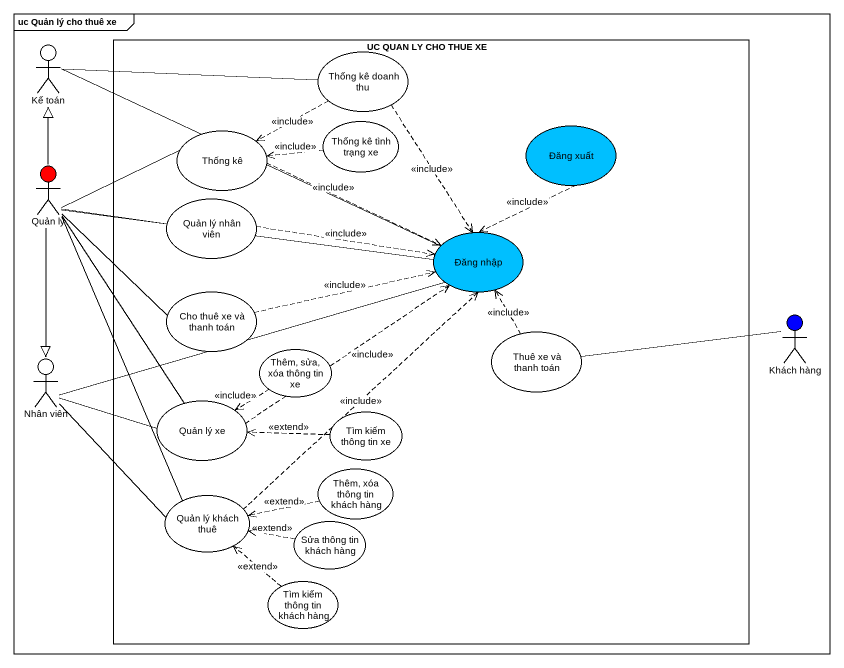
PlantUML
@startuml
mainframe uc Quản lý cho thuê xe
rectangle "UC QUAN LY CHO THUE XE" as UC_QUAN_LY_CHO_THUE_XE {
  usecase "Thống kê doanh thu" as Thống_kê_doanh_thu
  usecase "Thống kê" as Thống_kê
  usecase "Thống kê tình trạng xe" as Thống_kê_tình_trạng_xe
  usecase "Đăng xuất" as Đăng_xuất #00BFFF
  usecase "Quản lý nhân viên" as Quản_lý_nhân_viên
  usecase "Đăng nhập" as Đăng_nhập #00BFFF
  usecase "Cho thuê xe và thanh toán" as Cho_thuê_xe_và_thanh_toán
  usecase "Thêm, sửa, xóa thông tin xe" as Thêm_sửa_xóa_thông_tin_xe
  usecase "Thuê xe và thanh toán" as Thuê_xe_và_thanh_toán
  usecase "Quản lý xe" as Quản_lý_xe
  usecase "Tìm kiếm thông tin xe" as Tìm_kiếm_thông_tin_xe
  usecase "Quản lý khách thuê" as Quản_lý_khách_thuê
  usecase "Thêm, xóa thông tin khách hàng" as Thêm_xóa_thông_tin_khách
  usecase "Sửa thông tin khách hàng" as Sửa_thông_tin_khách_hàng
  usecase "Tìm kiếm thông tin khách hàng" as Tìm_kiếm_thông_tin_khách
}
actor "Kế toán" as Kế_toán
actor "Quản lý" as Quản_lý #FF0000
actor "Khách hàng" as Khách_hàng #0000FF
actor "Nhân viên" as Nhân_viên
Kế_toán -right- Thống_kê_doanh_thu
Kế_toán -right- Đăng_nhập
Thống_kê_doanh_thu .left.> Thống_kê : <<include>>
Thống_kê_doanh_thu ..> Đăng_nhập : <<include>>
Thống_kê .right.> Đăng_nhập : <<include>>
Thống_kê_tình_trạng_xe .left.> Thống_kê : <<include>>
Đăng_xuất ..> Đăng_nhập : <<include>>
Quản_lý -up-|> Kế_toán
Quản_lý -right- Thống_kê
Quản_lý -right- Quản_lý_nhân_viên
Quản_lý -right- Đăng_nhập
Quản_lý -- Cho_thuê_xe_và_thanh_toán
Quản_lý --|> Nhân_viên
Quản_lý -- Quản_lý_xe
Quản_lý -- Quản_lý_khách_thuê
Quản_lý_nhân_viên .right.> Đăng_nhập : <<include>>
Cho_thuê_xe_và_thanh_toán .right.> Đăng_nhập : <<include>>
Thêm_sửa_xóa_thông_tin_xe ..> Quản_lý_xe : <<include>>
Thuê_xe_và_thanh_toán .up.> Đăng_nhập : <<include>>
Khách_hàng -left- Thuê_xe_và_thanh_toán
Nhân_viên -right- Đăng_nhập
Nhân_viên -right- Quản_lý_xe
Nhân_viên -- Quản_lý_khách_thuê
Quản_lý_xe .up.> Đăng_nhập : <<include>>
Tìm_kiếm_thông_tin_xe .left.> Quản_lý_xe : <<extend>>
Quản_lý_khách_thuê .up.> Đăng_nhập : <<include>>
Thêm_xóa_thông_tin_khách .left.> Quản_lý_khách_thuê : <<extend>>
Sửa_thông_tin_khách_hàng .left.> Quản_lý_khách_thuê : <<extend>>
Tìm_kiếm_thông_tin_khách .up.> Quản_lý_khách_thuê : <<extend>>
@enduml
